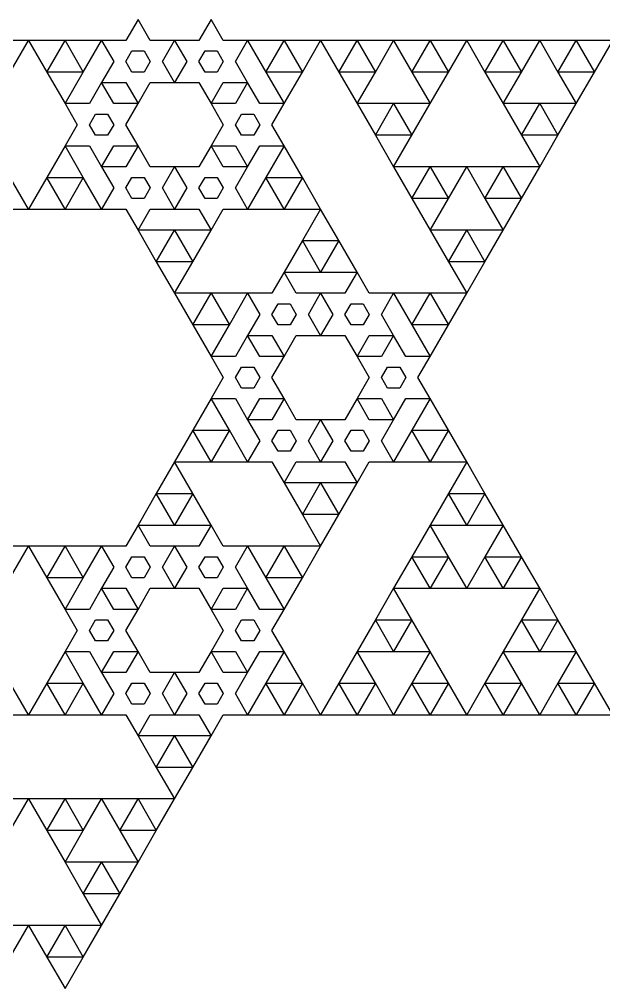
# Model space of a CAD drawing. Header units: metres. Extents: x -50 to 50, y -58 to 58.
# Drawn here: x -12.7 to -0.2, y 8.57 to 29.32 of the extents above; entities that cross this region are included whole.
import ezdxf

# ---------------------------------------------------------------- set-up
doc = ezdxf.new("R2010")
doc.units = ezdxf.units.M

msp = doc.modelspace()

# ---------------------------------------------------------------- linework, layer by layer
for p, q in [((-10.1562, 29.3185), (-10.4167, 28.8675)), ((-9.89584, 28.8675), (-10.1562, 29.3185)), ((-8.59375, 29.3185), (-8.85416, 28.8675)), ((-8.33334, 28.8675), (-8.59375, 29.3185)), ((-12.5, 28.8675), (-13.2812, 28.8675)), ((-12.8906, 28.1909), (-12.5, 28.8675)), ((-11.7188, 28.8675), (-12.5, 28.8675)), ((-12.5, 28.8675), (-12.1094, 28.1909)), ((-12.1094, 28.1909), (-11.7188, 28.8675)), ((-10.9375, 28.8675), (-11.7188, 28.8675)), ((-11.7188, 28.8675), (-11.3281, 28.1909)), ((-11.3281, 28.1909), (-10.9375, 28.8675)), ((-10.4167, 28.8675), (-10.9375, 28.8675)), ((-10.9375, 28.8675), (-10.6771, 28.4165)), ((-9.375, 28.8675), (-9.89584, 28.8675)), ((-9.63542, 28.4165), (-9.375, 28.8675)), ((-8.85416, 28.8675), (-9.375, 28.8675)), ((-9.375, 28.8675), (-9.11458, 28.4165)), ((-7.8125, 28.8675), (-8.33334, 28.8675)), ((-8.07292, 28.4165), (-7.8125, 28.8675)), ((-7.03125, 28.8675), (-7.8125, 28.8675)), ((-7.8125, 28.8675), (-7.42188, 28.1909)), ((-7.42188, 28.1909), (-7.03125, 28.8675)), ((-6.25, 28.8675), (-7.03125, 28.8675)), ((-7.03125, 28.8675), (-6.64062, 28.1909)), ((-6.64062, 28.1909), (-6.25, 28.8675)), ((-5.46875, 28.8675), (-6.25, 28.8675)), ((-6.25, 28.8675), (-5.85938, 28.1909)), ((-5.85938, 28.1909), (-5.46875, 28.8675)), ((-4.6875, 28.8675), (-5.46875, 28.8675)), ((-5.46875, 28.8675), (-5.07812, 28.1909)), ((-5.07812, 28.1909), (-4.6875, 28.8675)), ((-3.90625, 28.8675), (-4.6875, 28.8675)), ((-4.6875, 28.8675), (-4.29688, 28.1909)), ((-4.29688, 28.1909), (-3.90625, 28.8675)), ((-3.125, 28.8675), (-3.90625, 28.8675)), ((-3.90625, 28.8675), (-3.51562, 28.1909)), ((-3.51562, 28.1909), (-3.125, 28.8675)), ((-2.34375, 28.8675), (-3.125, 28.8675)), ((-3.125, 28.8675), (-2.73438, 28.1909)), ((-2.73438, 28.1909), (-2.34375, 28.8675)), ((-1.5625, 28.8675), (-2.34375, 28.8675)), ((-2.34375, 28.8675), (-1.95312, 28.1909)), ((-1.95312, 28.1909), (-1.5625, 28.8675)), ((-0.78125, 28.8675), (-1.5625, 28.8675)), ((-1.5625, 28.8675), (-1.17188, 28.1909)), ((-1.17188, 28.1909), (-0.78125, 28.8675)), ((0, 28.8675), (-0.78125, 28.8675)), ((-0.78125, 28.8675), (-0.39062, 28.1909)), ((-0.39062, 28.1909), (0, 28.8675)), ((-10.4167, 28.4165), (-10.2865, 28.642)), ((-10.2865, 28.642), (-10.026, 28.642)), ((-10.026, 28.642), (-9.89583, 28.4165)), ((-8.85417, 28.4165), (-8.72397, 28.642)), ((-8.72397, 28.642), (-8.46353, 28.642)), ((-8.46353, 28.642), (-8.33333, 28.4165)), ((-10.6771, 28.4165), (-10.9375, 27.9654)), ((-10.2865, 28.1909), (-10.4167, 28.4165)), ((-9.89583, 28.4165), (-10.026, 28.1909)), ((-9.375, 27.9654), (-9.63542, 28.4165)), ((-9.11458, 28.4165), (-9.375, 27.9654)), ((-8.72397, 28.1909), (-8.85417, 28.4165)), ((-8.33333, 28.4165), (-8.46353, 28.1909)), ((-7.8125, 27.9654), (-8.07292, 28.4165)), ((-11.3281, 28.1909), (-12.1094, 28.1909)), ((-12.1094, 28.1909), (-11.7188, 27.5144)), ((-11.7188, 27.5144), (-11.3281, 28.1909)), ((-10.026, 28.1909), (-10.2865, 28.1909)), ((-8.46353, 28.1909), (-8.72397, 28.1909)), ((-6.64062, 28.1909), (-7.42188, 28.1909)), ((-7.42188, 28.1909), (-7.03125, 27.5144)), ((-7.03125, 27.5144), (-6.64062, 28.1909)), ((-5.07812, 28.1909), (-5.85938, 28.1909)), ((-5.85938, 28.1909), (-5.46875, 27.5144)), ((-5.46875, 27.5144), (-5.07812, 28.1909)), ((-3.51562, 28.1909), (-4.29688, 28.1909)), ((-4.29688, 28.1909), (-3.90625, 27.5144)), ((-3.90625, 27.5144), (-3.51562, 28.1909)), ((-1.95312, 28.1909), (-2.73438, 28.1909)), ((-2.73438, 28.1909), (-2.34375, 27.5144)), ((-2.34375, 27.5144), (-1.95312, 28.1909)), ((-0.39062, 28.1909), (-1.17188, 28.1909)), ((-1.17188, 28.1909), (-0.78125, 27.5144)), ((-0.78125, 27.5144), (-0.39062, 28.1909)), ((-10.9375, 27.9654), (-11.1979, 27.5143)), ((-10.9375, 27.9654), (-10.4167, 27.9654)), ((-10.6771, 27.5143), (-10.9375, 27.9654)), ((-10.4167, 27.9654), (-10.1562, 27.5144)), ((-10.1562, 27.5144), (-9.89584, 27.9654)), ((-9.89584, 27.9654), (-9.375, 27.9654)), ((-9.375, 27.9654), (-8.85416, 27.9654)), ((-8.85416, 27.9654), (-8.59375, 27.5144)), ((-8.59375, 27.5144), (-8.33334, 27.9654)), ((-8.33334, 27.9654), (-7.8125, 27.9654)), ((-7.8125, 27.9654), (-8.07291, 27.5143)), ((-7.55209, 27.5143), (-7.8125, 27.9654)), ((-11.1979, 27.5143), (-11.7188, 27.5143)), ((-11.7188, 27.5143), (-11.4583, 27.0633)), ((-10.1562, 27.5143), (-10.6771, 27.5143)), ((-10.4167, 27.0633), (-10.1562, 27.5143)), ((-8.07291, 27.5143), (-8.59375, 27.5143)), ((-8.59375, 27.5143), (-8.33333, 27.0633)), ((-7.03125, 27.5143), (-7.55209, 27.5143)), ((-7.29167, 27.0633), (-7.03125, 27.5143)), ((-4.6875, 27.5143), (-5.46875, 27.5143)), ((-5.46875, 27.5143), (-5.07812, 26.8378)), ((-5.07812, 26.8378), (-4.6875, 27.5143)), ((-3.90625, 27.5143), (-4.6875, 27.5143)), ((-4.6875, 27.5143), (-4.29688, 26.8378)), ((-4.29688, 26.8378), (-3.90625, 27.5143)), ((-1.5625, 27.5143), (-2.34375, 27.5143)), ((-2.34375, 27.5143), (-1.95312, 26.8378)), ((-1.95312, 26.8378), (-1.5625, 27.5143)), ((-0.78125, 27.5143), (-1.5625, 27.5143)), ((-1.5625, 27.5143), (-1.17188, 26.8378)), ((-1.17188, 26.8378), (-0.78125, 27.5143)), ((-11.1979, 27.0633), (-11.0677, 27.2888)), ((-11.0677, 27.2888), (-10.8073, 27.2888)), ((-10.8073, 27.2888), (-10.6771, 27.0633)), ((-8.07292, 27.0633), (-7.94272, 27.2888)), ((-7.94272, 27.2888), (-7.68228, 27.2888)), ((-7.68228, 27.2888), (-7.55208, 27.0633)), ((-11.4583, 27.0633), (-11.7188, 26.6122)), ((-11.0677, 26.8378), (-11.1979, 27.0633)), ((-10.6771, 27.0633), (-10.8073, 26.8378)), ((-10.1562, 26.6122), (-10.4167, 27.0633)), ((-8.33333, 27.0633), (-8.59375, 26.6122)), ((-7.94272, 26.8378), (-8.07292, 27.0633)), ((-7.55208, 27.0633), (-7.68228, 26.8378)), ((-7.03125, 26.6122), (-7.29167, 27.0633)), ((-10.8073, 26.8378), (-11.0677, 26.8378)), ((-7.68228, 26.8378), (-7.94272, 26.8378)), ((-4.29688, 26.8378), (-5.07812, 26.8378)), ((-5.07812, 26.8378), (-4.6875, 26.1612)), ((-4.6875, 26.1612), (-4.29688, 26.8378)), ((-1.17188, 26.8378), (-1.95312, 26.8378)), ((-1.95312, 26.8378), (-1.5625, 26.1612)), ((-1.5625, 26.1612), (-1.17188, 26.8378)), ((-11.7188, 26.6122), (-12.1094, 25.9356)), ((-11.7188, 26.6122), (-11.1979, 26.6122)), ((-11.3281, 25.9356), (-11.7188, 26.6122)), ((-11.1979, 26.6122), (-10.9375, 26.1612)), ((-10.9375, 26.1612), (-10.6771, 26.6122)), ((-10.6771, 26.6122), (-10.1562, 26.6122)), ((-10.1562, 26.6122), (-10.4167, 26.1612)), ((-9.89584, 26.1612), (-10.1562, 26.6122)), ((-8.59375, 26.6122), (-8.85416, 26.1612)), ((-8.59375, 26.6122), (-8.07291, 26.6122)), ((-8.33334, 26.1612), (-8.59375, 26.6122)), ((-8.07291, 26.6122), (-7.8125, 26.1612)), ((-7.8125, 26.1612), (-7.55209, 26.6122)), ((-7.55209, 26.6122), (-7.03125, 26.6122)), ((-7.03125, 26.6122), (-7.42188, 25.9356)), ((-6.64062, 25.9356), (-7.03125, 26.6122)), ((-10.4167, 26.1612), (-10.9375, 26.1612)), ((-10.9375, 26.1612), (-10.6771, 25.7101)), ((-9.375, 26.1612), (-9.89584, 26.1612)), ((-9.63542, 25.7101), (-9.375, 26.1612)), ((-8.85416, 26.1612), (-9.375, 26.1612)), ((-9.375, 26.1612), (-9.11458, 25.7101)), ((-7.8125, 26.1612), (-8.33334, 26.1612)), ((-8.07292, 25.7101), (-7.8125, 26.1612)), ((-3.90625, 26.1612), (-4.6875, 26.1612)), ((-4.6875, 26.1612), (-4.29688, 25.4846)), ((-4.29688, 25.4846), (-3.90625, 26.1612)), ((-3.125, 26.1612), (-3.90625, 26.1612)), ((-3.90625, 26.1612), (-3.51562, 25.4846)), ((-3.51562, 25.4846), (-3.125, 26.1612)), ((-2.34375, 26.1612), (-3.125, 26.1612)), ((-3.125, 26.1612), (-2.73438, 25.4846)), ((-2.73438, 25.4846), (-2.34375, 26.1612)), ((-1.5625, 26.1612), (-2.34375, 26.1612)), ((-2.34375, 26.1612), (-1.95312, 25.4846)), ((-1.95312, 25.4846), (-1.5625, 26.1612)), ((-12.5, 25.2591), (-12.8906, 25.9356)), ((-12.1094, 25.9356), (-12.5, 25.2591)), ((-12.1094, 25.9356), (-11.3281, 25.9356)), ((-11.7188, 25.2591), (-12.1094, 25.9356)), ((-11.3281, 25.9356), (-11.7188, 25.2591)), ((-10.9375, 25.2591), (-11.3281, 25.9356)), ((-10.4167, 25.7101), (-10.2865, 25.9356)), ((-10.2865, 25.9356), (-10.026, 25.9356)), ((-10.026, 25.9356), (-9.89583, 25.7101)), ((-8.85417, 25.7101), (-8.72397, 25.9356)), ((-8.72397, 25.9356), (-8.46353, 25.9356)), ((-8.46353, 25.9356), (-8.33333, 25.7101)), ((-7.42188, 25.9356), (-7.8125, 25.2591)), ((-7.42188, 25.9356), (-6.64062, 25.9356)), ((-7.03125, 25.2591), (-7.42188, 25.9356)), ((-6.64062, 25.9356), (-7.03125, 25.2591)), ((-6.25, 25.2591), (-6.64062, 25.9356)), ((-10.6771, 25.7101), (-10.9375, 25.2591)), ((-10.2865, 25.4846), (-10.4167, 25.7101)), ((-9.89583, 25.7101), (-10.026, 25.4846)), ((-9.375, 25.2591), (-9.63542, 25.7101)), ((-9.11458, 25.7101), (-9.375, 25.2591)), ((-8.72397, 25.4846), (-8.85417, 25.7101)), ((-8.33333, 25.7101), (-8.46353, 25.4846)), ((-7.8125, 25.2591), (-8.07292, 25.7101)), ((-10.026, 25.4846), (-10.2865, 25.4846)), ((-8.46353, 25.4846), (-8.72397, 25.4846)), ((-3.51562, 25.4846), (-4.29688, 25.4846)), ((-4.29688, 25.4846), (-3.90625, 24.808)), ((-3.90625, 24.808), (-3.51562, 25.4846)), ((-1.95312, 25.4846), (-2.73438, 25.4846)), ((-2.73438, 25.4846), (-2.34375, 24.808)), ((-2.34375, 24.808), (-1.95312, 25.4846)), ((-13.2812, 25.2591), (-12.5, 25.2591)), ((-12.5, 25.2591), (-11.7188, 25.2591)), ((-11.7188, 25.2591), (-10.9375, 25.2591)), ((-10.9375, 25.2591), (-10.4167, 25.2591)), ((-10.4167, 25.2591), (-10.1562, 24.808)), ((-10.1562, 24.808), (-9.89584, 25.2591)), ((-9.89584, 25.2591), (-9.375, 25.2591)), ((-9.375, 25.2591), (-8.85416, 25.2591)), ((-8.85416, 25.2591), (-8.59375, 24.808)), ((-8.59375, 24.808), (-8.33334, 25.2591)), ((-8.33334, 25.2591), (-7.8125, 25.2591)), ((-7.8125, 25.2591), (-7.03125, 25.2591)), ((-7.03125, 25.2591), (-6.25, 25.2591)), ((-6.25, 25.259), (-6.64062, 24.5825)), ((-5.85938, 24.5825), (-6.25, 25.259)), ((-9.375, 24.808), (-10.1562, 24.808)), ((-10.1562, 24.808), (-9.76562, 24.1314)), ((-9.76562, 24.1314), (-9.375, 24.808)), ((-8.59375, 24.808), (-9.375, 24.808)), ((-9.375, 24.808), (-8.98438, 24.1314)), ((-8.98438, 24.1314), (-8.59375, 24.808)), ((-3.125, 24.808), (-3.90625, 24.808)), ((-3.90625, 24.808), (-3.51562, 24.1314)), ((-3.51562, 24.1314), (-3.125, 24.808)), ((-2.34375, 24.808), (-3.125, 24.808)), ((-3.125, 24.808), (-2.73438, 24.1314)), ((-2.73438, 24.1314), (-2.34375, 24.808)), ((-6.64062, 24.5825), (-7.03125, 23.9059)), ((-6.64062, 24.5825), (-5.85938, 24.5825)), ((-6.25, 23.9059), (-6.64062, 24.5825)), ((-5.85938, 24.5825), (-6.25, 23.9059)), ((-5.46875, 23.9059), (-5.85938, 24.5825)), ((-8.98438, 24.1314), (-9.76562, 24.1314)), ((-9.76562, 24.1314), (-9.375, 23.4549)), ((-9.375, 23.4549), (-8.98438, 24.1314)), ((-2.73438, 24.1314), (-3.51562, 24.1314)), ((-3.51562, 24.1314), (-3.125, 23.4549)), ((-3.125, 23.4549), (-2.73438, 24.1314)), ((-7.03125, 23.9059), (-7.29166, 23.4548)), ((-7.03125, 23.9059), (-6.25, 23.9059)), ((-6.77084, 23.4548), (-7.03125, 23.9059)), ((-6.25, 23.9059), (-5.46875, 23.9059)), ((-5.46875, 23.9059), (-5.72916, 23.4548)), ((-5.20834, 23.4548), (-5.46875, 23.9059)), ((-8.59375, 23.4548), (-9.375, 23.4548)), ((-9.375, 23.4548), (-8.98438, 22.7783)), ((-8.98438, 22.7783), (-8.59375, 23.4548)), ((-7.8125, 23.4548), (-8.59375, 23.4548)), ((-8.59375, 23.4548), (-8.20312, 22.7783)), ((-8.20312, 22.7783), (-7.8125, 23.4548)), ((-7.29166, 23.4548), (-7.8125, 23.4548)), ((-7.8125, 23.4548), (-7.55208, 23.0038)), ((-6.25, 23.4548), (-6.77084, 23.4548)), ((-6.51042, 23.0038), (-6.25, 23.4548)), ((-5.72916, 23.4548), (-6.25, 23.4548)), ((-6.25, 23.4548), (-5.98958, 23.0038)), ((-4.6875, 23.4548), (-5.20834, 23.4548)), ((-4.94792, 23.0038), (-4.6875, 23.4548)), ((-3.90625, 23.4548), (-4.6875, 23.4548)), ((-4.6875, 23.4548), (-4.29688, 22.7783)), ((-4.29688, 22.7783), (-3.90625, 23.4548)), ((-3.125, 23.4548), (-3.90625, 23.4548)), ((-3.90625, 23.4548), (-3.51562, 22.7783)), ((-3.51562, 22.7783), (-3.125, 23.4548)), ((-7.29167, 23.0038), (-7.16147, 23.2293)), ((-7.16147, 23.2293), (-6.90103, 23.2293)), ((-6.90103, 23.2293), (-6.77083, 23.0038)), ((-5.72917, 23.0038), (-5.59897, 23.2293)), ((-5.59897, 23.2293), (-5.33853, 23.2293)), ((-5.33853, 23.2293), (-5.20833, 23.0038)), ((-7.55208, 23.0038), (-7.8125, 22.5527)), ((-7.16147, 22.7783), (-7.29167, 23.0038)), ((-6.77083, 23.0038), (-6.90103, 22.7783)), ((-6.25, 22.5527), (-6.51042, 23.0038)), ((-5.98958, 23.0038), (-6.25, 22.5527)), ((-5.59897, 22.7783), (-5.72917, 23.0038)), ((-5.20833, 23.0038), (-5.33853, 22.7783)), ((-4.6875, 22.5527), (-4.94792, 23.0038)), ((-8.20312, 22.7783), (-8.98438, 22.7783)), ((-8.98438, 22.7783), (-8.59375, 22.1017)), ((-8.59375, 22.1017), (-8.20312, 22.7783)), ((-6.90103, 22.7783), (-7.16147, 22.7783)), ((-5.33853, 22.7783), (-5.59897, 22.7783)), ((-3.51562, 22.7783), (-4.29688, 22.7783)), ((-4.29688, 22.7783), (-3.90625, 22.1017)), ((-3.90625, 22.1017), (-3.51562, 22.7783)), ((-7.8125, 22.5527), (-8.07291, 22.1017)), ((-7.8125, 22.5527), (-7.29166, 22.5527)), ((-7.55209, 22.1017), (-7.8125, 22.5527)), ((-7.29166, 22.5527), (-7.03125, 22.1017)), ((-7.03125, 22.1017), (-6.77084, 22.5527)), ((-6.77084, 22.5527), (-6.25, 22.5527)), ((-6.25, 22.5527), (-5.72916, 22.5527)), ((-5.72916, 22.5527), (-5.46875, 22.1017)), ((-5.46875, 22.1017), (-5.20834, 22.5527)), ((-5.20834, 22.5527), (-4.6875, 22.5527)), ((-4.6875, 22.5527), (-4.94791, 22.1017)), ((-4.42709, 22.1017), (-4.6875, 22.5527)), ((-8.07291, 22.1017), (-8.59375, 22.1017)), ((-8.59375, 22.1017), (-8.33333, 21.6506)), ((-7.03125, 22.1017), (-7.55209, 22.1017)), ((-7.29167, 21.6506), (-7.03125, 22.1017)), ((-4.94791, 22.1017), (-5.46875, 22.1017)), ((-5.46875, 22.1017), (-5.20833, 21.6506)), ((-3.90625, 22.1017), (-4.42709, 22.1017)), ((-4.16667, 21.6506), (-3.90625, 22.1017)), ((-8.07292, 21.6506), (-7.94272, 21.8761)), ((-7.94272, 21.8761), (-7.68228, 21.8761)), ((-7.68228, 21.8761), (-7.55208, 21.6506)), ((-4.94792, 21.6506), (-4.81772, 21.8761)), ((-4.81772, 21.8761), (-4.55728, 21.8761)), ((-4.55728, 21.8761), (-4.42708, 21.6506)), ((-8.33333, 21.6506), (-8.59375, 21.1996)), ((-7.94272, 21.4251), (-8.07292, 21.6506)), ((-7.55208, 21.6506), (-7.68228, 21.4251)), ((-7.03125, 21.1996), (-7.29167, 21.6506)), ((-5.20833, 21.6506), (-5.46875, 21.1996)), ((-4.81772, 21.4251), (-4.94792, 21.6506)), ((-4.42708, 21.6506), (-4.55728, 21.4251)), ((-3.90625, 21.1996), (-4.16667, 21.6506)), ((-7.68228, 21.4251), (-7.94272, 21.4251)), ((-4.55728, 21.4251), (-4.81772, 21.4251)), ((-8.59375, 21.1996), (-8.98438, 20.523)), ((-8.59375, 21.1996), (-8.07291, 21.1996)), ((-8.20312, 20.523), (-8.59375, 21.1996)), ((-8.07291, 21.1996), (-7.8125, 20.7485)), ((-7.8125, 20.7485), (-7.55209, 21.1996)), ((-7.55209, 21.1996), (-7.03125, 21.1996)), ((-7.03125, 21.1996), (-7.29166, 20.7485)), ((-6.77084, 20.7485), (-7.03125, 21.1996)), ((-5.46875, 21.1996), (-5.72916, 20.7485)), ((-5.46875, 21.1996), (-4.94791, 21.1996)), ((-5.20834, 20.7485), (-5.46875, 21.1996)), ((-4.94791, 21.1996), (-4.6875, 20.7485)), ((-4.6875, 20.7485), (-4.42709, 21.1996)), ((-4.42709, 21.1996), (-3.90625, 21.1996)), ((-3.90625, 21.1996), (-4.29688, 20.523)), ((-3.51562, 20.523), (-3.90625, 21.1996)), ((-7.29166, 20.7485), (-7.8125, 20.7485)), ((-7.8125, 20.7485), (-7.55208, 20.2975)), ((-6.25, 20.7485), (-6.77084, 20.7485)), ((-6.51042, 20.2975), (-6.25, 20.7485)), ((-5.72916, 20.7485), (-6.25, 20.7485)), ((-6.25, 20.7485), (-5.98958, 20.2975)), ((-4.6875, 20.7485), (-5.20834, 20.7485)), ((-4.94792, 20.2975), (-4.6875, 20.7485)), ((-8.98438, 20.523), (-9.375, 19.8464)), ((-8.98438, 20.523), (-8.20312, 20.523)), ((-8.59375, 19.8464), (-8.98438, 20.523)), ((-8.20312, 20.523), (-8.59375, 19.8464)), ((-7.8125, 19.8464), (-8.20312, 20.523)), ((-7.29167, 20.2975), (-7.16147, 20.523)), ((-7.16147, 20.523), (-6.90103, 20.523)), ((-6.90103, 20.523), (-6.77083, 20.2975)), ((-5.72917, 20.2975), (-5.59897, 20.523)), ((-5.59897, 20.523), (-5.33853, 20.523)), ((-5.33853, 20.523), (-5.20833, 20.2975)), ((-4.29688, 20.523), (-4.6875, 19.8464)), ((-4.29688, 20.523), (-3.51562, 20.523)), ((-3.90625, 19.8464), (-4.29688, 20.523)), ((-3.51562, 20.523), (-3.90625, 19.8464)), ((-3.125, 19.8464), (-3.51562, 20.523)), ((-7.55208, 20.2975), (-7.8125, 19.8464)), ((-7.16147, 20.0719), (-7.29167, 20.2975)), ((-6.77083, 20.2975), (-6.90103, 20.0719)), ((-6.25, 19.8464), (-6.51042, 20.2975)), ((-5.98958, 20.2975), (-6.25, 19.8464)), ((-5.59897, 20.0719), (-5.72917, 20.2975)), ((-5.20833, 20.2975), (-5.33853, 20.0719)), ((-4.6875, 19.8464), (-4.94792, 20.2975)), ((-6.90103, 20.0719), (-7.16147, 20.0719)), ((-5.33853, 20.0719), (-5.59897, 20.0719)), ((-9.375, 19.8464), (-9.76562, 19.1698)), ((-9.375, 19.8464), (-8.59375, 19.8464)), ((-8.98438, 19.1698), (-9.375, 19.8464)), ((-8.59375, 19.8464), (-7.8125, 19.8464)), ((-7.8125, 19.8464), (-7.29166, 19.8464)), ((-7.29166, 19.8464), (-7.03125, 19.3954)), ((-7.03125, 19.3954), (-6.77084, 19.8464)), ((-6.77084, 19.8464), (-6.25, 19.8464)), ((-6.25, 19.8464), (-5.72916, 19.8464)), ((-5.72916, 19.8464), (-5.46875, 19.3954)), ((-5.46875, 19.3954), (-5.20834, 19.8464)), ((-5.20834, 19.8464), (-4.6875, 19.8464)), ((-4.6875, 19.8464), (-3.90625, 19.8464)), ((-3.90625, 19.8464), (-3.125, 19.8464)), ((-3.125, 19.8464), (-3.51562, 19.1698)), ((-2.73438, 19.1698), (-3.125, 19.8464)), ((-6.25, 19.3954), (-7.03125, 19.3954)), ((-7.03125, 19.3954), (-6.64062, 18.7188)), ((-6.64062, 18.7188), (-6.25, 19.3954)), ((-5.46875, 19.3954), (-6.25, 19.3954)), ((-6.25, 19.3954), (-5.85938, 18.7188)), ((-5.85938, 18.7188), (-5.46875, 19.3954)), ((-9.76562, 19.1698), (-10.1562, 18.4932)), ((-9.76562, 19.1698), (-8.98438, 19.1698)), ((-9.375, 18.4932), (-9.76562, 19.1698)), ((-8.98438, 19.1698), (-9.375, 18.4932)), ((-8.59375, 18.4932), (-8.98438, 19.1698)), ((-3.51562, 19.1698), (-3.90625, 18.4932)), ((-3.51562, 19.1698), (-2.73438, 19.1698)), ((-3.125, 18.4932), (-3.51562, 19.1698)), ((-2.73438, 19.1698), (-3.125, 18.4932)), ((-2.34375, 18.4932), (-2.73438, 19.1698)), ((-5.85938, 18.7188), (-6.64062, 18.7188)), ((-6.64062, 18.7188), (-6.25, 18.0422)), ((-6.25, 18.0422), (-5.85938, 18.7188)), ((-10.1562, 18.4932), (-10.4167, 18.0422)), ((-10.1562, 18.4932), (-9.375, 18.4932)), ((-9.89584, 18.0422), (-10.1562, 18.4932)), ((-9.375, 18.4932), (-8.59375, 18.4932)), ((-8.59375, 18.4932), (-8.85416, 18.0422)), ((-8.33334, 18.0422), (-8.59375, 18.4932)), ((-3.90625, 18.4932), (-4.29688, 17.8167)), ((-3.90625, 18.4932), (-3.125, 18.4932)), ((-3.51562, 17.8167), (-3.90625, 18.4932)), ((-3.125, 18.4932), (-2.34375, 18.4932)), ((-2.34375, 18.4932), (-2.73438, 17.8167)), ((-1.95312, 17.8167), (-2.34375, 18.4932)), ((-12.5, 18.0422), (-13.2812, 18.0422)), ((-12.8906, 17.3656), (-12.5, 18.0422)), ((-11.7188, 18.0422), (-12.5, 18.0422)), ((-12.5, 18.0422), (-12.1094, 17.3656)), ((-12.1094, 17.3656), (-11.7188, 18.0422)), ((-10.9375, 18.0422), (-11.7188, 18.0422)), ((-11.7188, 18.0422), (-11.3281, 17.3656)), ((-11.3281, 17.3656), (-10.9375, 18.0422)), ((-10.4167, 18.0422), (-10.9375, 18.0422)), ((-10.9375, 18.0422), (-10.6771, 17.5911)), ((-9.375, 18.0422), (-9.89584, 18.0422)), ((-9.63542, 17.5911), (-9.375, 18.0422)), ((-8.85416, 18.0422), (-9.375, 18.0422)), ((-9.375, 18.0422), (-9.11458, 17.5911)), ((-7.8125, 18.0422), (-8.33334, 18.0422)), ((-8.07292, 17.5911), (-7.8125, 18.0422)), ((-7.03125, 18.0422), (-7.8125, 18.0422)), ((-7.8125, 18.0422), (-7.42188, 17.3656)), ((-7.42188, 17.3656), (-7.03125, 18.0422)), ((-6.25, 18.0422), (-7.03125, 18.0422)), ((-7.03125, 18.0422), (-6.64062, 17.3656)), ((-6.64062, 17.3656), (-6.25, 18.0422)), ((-10.4167, 17.5911), (-10.2865, 17.8167)), ((-10.2865, 17.8167), (-10.026, 17.8167)), ((-10.026, 17.8167), (-9.89583, 17.5911)), ((-8.85417, 17.5911), (-8.72397, 17.8167)), ((-8.72397, 17.8167), (-8.46353, 17.8167)), ((-8.46353, 17.8167), (-8.33333, 17.5911)), ((-4.29688, 17.8167), (-4.6875, 17.1401)), ((-4.29688, 17.8167), (-3.51562, 17.8167)), ((-3.90625, 17.1401), (-4.29688, 17.8167)), ((-3.51562, 17.8167), (-3.90625, 17.1401)), ((-3.125, 17.1401), (-3.51562, 17.8167)), ((-2.73438, 17.8167), (-3.125, 17.1401)), ((-2.73438, 17.8167), (-1.95312, 17.8167)), ((-2.34375, 17.1401), (-2.73438, 17.8167)), ((-1.95312, 17.8167), (-2.34375, 17.1401)), ((-1.5625, 17.1401), (-1.95312, 17.8167)), ((-10.6771, 17.5911), (-10.9375, 17.1401)), ((-10.2865, 17.3656), (-10.4167, 17.5911)), ((-9.89583, 17.5911), (-10.026, 17.3656)), ((-9.375, 17.1401), (-9.63542, 17.5911)), ((-9.11458, 17.5911), (-9.375, 17.1401)), ((-8.72397, 17.3656), (-8.85417, 17.5911)), ((-8.33333, 17.5911), (-8.46353, 17.3656)), ((-7.8125, 17.1401), (-8.07292, 17.5911)), ((-11.3281, 17.3656), (-12.1094, 17.3656)), ((-12.1094, 17.3656), (-11.7188, 16.689)), ((-11.7188, 16.689), (-11.3281, 17.3656)), ((-10.026, 17.3656), (-10.2865, 17.3656)), ((-8.46353, 17.3656), (-8.72397, 17.3656)), ((-6.64062, 17.3656), (-7.42188, 17.3656)), ((-7.42188, 17.3656), (-7.03125, 16.689)), ((-7.03125, 16.689), (-6.64062, 17.3656)), ((-10.9375, 17.1401), (-11.1979, 16.689)), ((-10.9375, 17.1401), (-10.4167, 17.1401)), ((-10.6771, 16.689), (-10.9375, 17.1401)), ((-10.4167, 17.1401), (-10.1562, 16.689)), ((-10.1562, 16.689), (-9.89584, 17.1401)), ((-9.89584, 17.1401), (-9.375, 17.1401)), ((-9.375, 17.1401), (-8.85416, 17.1401)), ((-8.85416, 17.1401), (-8.59375, 16.689)), ((-8.59375, 16.689), (-8.33334, 17.1401)), ((-8.33334, 17.1401), (-7.8125, 17.1401)), ((-7.8125, 17.1401), (-8.07291, 16.689)), ((-7.55209, 16.689), (-7.8125, 17.1401)), ((-4.6875, 17.1401), (-5.07812, 16.4635)), ((-4.6875, 17.1401), (-3.90625, 17.1401)), ((-4.29688, 16.4635), (-4.6875, 17.1401)), ((-3.90625, 17.1401), (-3.125, 17.1401)), ((-3.125, 17.1401), (-2.34375, 17.1401)), ((-2.34375, 17.1401), (-1.5625, 17.1401)), ((-1.5625, 17.1401), (-1.95312, 16.4635)), ((-1.17188, 16.4635), (-1.5625, 17.1401)), ((-11.1979, 16.689), (-11.7188, 16.689)), ((-11.7188, 16.689), (-11.4583, 16.238)), ((-10.1562, 16.689), (-10.6771, 16.689)), ((-10.4167, 16.238), (-10.1562, 16.689)), ((-8.07291, 16.689), (-8.59375, 16.689)), ((-8.59375, 16.689), (-8.33333, 16.238)), ((-7.03125, 16.689), (-7.55209, 16.689)), ((-7.29167, 16.238), (-7.03125, 16.689)), ((-11.1979, 16.238), (-11.0677, 16.4635)), ((-11.0677, 16.4635), (-10.8073, 16.4635)), ((-10.8073, 16.4635), (-10.6771, 16.238)), ((-8.07292, 16.238), (-7.94272, 16.4635)), ((-7.94272, 16.4635), (-7.68228, 16.4635)), ((-7.68228, 16.4635), (-7.55208, 16.238)), ((-5.07812, 16.4635), (-5.46875, 15.7869)), ((-5.07812, 16.4635), (-4.29688, 16.4635)), ((-4.6875, 15.7869), (-5.07812, 16.4635)), ((-4.29688, 16.4635), (-4.6875, 15.7869)), ((-3.90625, 15.7869), (-4.29688, 16.4635)), ((-1.95312, 16.4635), (-2.34375, 15.7869)), ((-1.95312, 16.4635), (-1.17188, 16.4635)), ((-1.5625, 15.7869), (-1.95312, 16.4635)), ((-1.17188, 16.4635), (-1.5625, 15.7869)), ((-0.78125, 15.7869), (-1.17188, 16.4635)), ((-11.4583, 16.238), (-11.7188, 15.7869)), ((-11.0677, 16.0125), (-11.1979, 16.238)), ((-10.6771, 16.238), (-10.8073, 16.0125)), ((-10.1562, 15.7869), (-10.4167, 16.238)), ((-8.33333, 16.238), (-8.59375, 15.7869)), ((-7.94272, 16.0125), (-8.07292, 16.238)), ((-7.55208, 16.238), (-7.68228, 16.0125)), ((-7.03125, 15.7869), (-7.29167, 16.238)), ((-10.8073, 16.0125), (-11.0677, 16.0125)), ((-7.68228, 16.0125), (-7.94272, 16.0125)), ((-11.7188, 15.7869), (-12.1094, 15.1103)), ((-11.7188, 15.7869), (-11.1979, 15.7869)), ((-11.3281, 15.1103), (-11.7188, 15.7869)), ((-11.1979, 15.7869), (-10.9375, 15.3359)), ((-10.9375, 15.3359), (-10.6771, 15.7869)), ((-10.6771, 15.7869), (-10.1562, 15.7869)), ((-10.1562, 15.7869), (-10.4167, 15.3359)), ((-9.89584, 15.3359), (-10.1562, 15.7869)), ((-8.59375, 15.7869), (-8.85416, 15.3359)), ((-8.59375, 15.7869), (-8.07291, 15.7869)), ((-8.33334, 15.3359), (-8.59375, 15.7869)), ((-8.07291, 15.7869), (-7.8125, 15.3359)), ((-7.8125, 15.3359), (-7.55209, 15.7869)), ((-7.55209, 15.7869), (-7.03125, 15.7869)), ((-7.03125, 15.7869), (-7.42188, 15.1103)), ((-6.64062, 15.1103), (-7.03125, 15.7869)), ((-5.46875, 15.7869), (-5.85938, 15.1103)), ((-5.46875, 15.7869), (-4.6875, 15.7869)), ((-5.07812, 15.1103), (-5.46875, 15.7869)), ((-4.6875, 15.7869), (-3.90625, 15.7869)), ((-3.90625, 15.7869), (-4.29688, 15.1103)), ((-3.51562, 15.1103), (-3.90625, 15.7869)), ((-2.34375, 15.7869), (-2.73438, 15.1103)), ((-2.34375, 15.7869), (-1.5625, 15.7869)), ((-1.95312, 15.1103), (-2.34375, 15.7869)), ((-1.5625, 15.7869), (-0.78125, 15.7869)), ((-0.78125, 15.7869), (-1.17188, 15.1103)), ((-0.39062, 15.1103), (-0.78125, 15.7869)), ((-10.4167, 15.3359), (-10.9375, 15.3359)), ((-10.9375, 15.3359), (-10.6771, 14.8848)), ((-9.375, 15.3359), (-9.89584, 15.3359)), ((-9.63542, 14.8848), (-9.375, 15.3359)), ((-8.85416, 15.3359), (-9.375, 15.3359)), ((-9.375, 15.3359), (-9.11458, 14.8848)), ((-7.8125, 15.3359), (-8.33334, 15.3359)), ((-8.07292, 14.8848), (-7.8125, 15.3359)), ((-12.5, 14.4337), (-12.8906, 15.1103)), ((-12.1094, 15.1103), (-12.5, 14.4337)), ((-12.1094, 15.1103), (-11.3281, 15.1103)), ((-11.7188, 14.4337), (-12.1094, 15.1103)), ((-11.3281, 15.1103), (-11.7188, 14.4337)), ((-10.9375, 14.4337), (-11.3281, 15.1103)), ((-10.4167, 14.8848), (-10.2865, 15.1103)), ((-10.2865, 15.1103), (-10.026, 15.1103)), ((-10.026, 15.1103), (-9.89583, 14.8848)), ((-8.85417, 14.8848), (-8.72397, 15.1103)), ((-8.72397, 15.1103), (-8.46353, 15.1103)), ((-8.46353, 15.1103), (-8.33333, 14.8848)), ((-7.42188, 15.1103), (-7.8125, 14.4337)), ((-7.42188, 15.1103), (-6.64062, 15.1103)), ((-7.03125, 14.4337), (-7.42188, 15.1103)), ((-6.64062, 15.1103), (-7.03125, 14.4337)), ((-6.25, 14.4337), (-6.64062, 15.1103)), ((-5.85938, 15.1103), (-6.25, 14.4337)), ((-5.85938, 15.1103), (-5.07812, 15.1103)), ((-5.46875, 14.4337), (-5.85938, 15.1103)), ((-5.07812, 15.1103), (-5.46875, 14.4337)), ((-4.6875, 14.4337), (-5.07812, 15.1103)), ((-4.29688, 15.1103), (-4.6875, 14.4337)), ((-4.29688, 15.1103), (-3.51562, 15.1103)), ((-3.90625, 14.4337), (-4.29688, 15.1103)), ((-3.51562, 15.1103), (-3.90625, 14.4337)), ((-3.125, 14.4337), (-3.51562, 15.1103)), ((-2.73438, 15.1103), (-3.125, 14.4337)), ((-2.73438, 15.1103), (-1.95312, 15.1103)), ((-2.34375, 14.4337), (-2.73438, 15.1103)), ((-1.95312, 15.1103), (-2.34375, 14.4337)), ((-1.5625, 14.4337), (-1.95312, 15.1103)), ((-1.17188, 15.1103), (-1.5625, 14.4337)), ((-1.17188, 15.1103), (-0.39062, 15.1103)), ((-0.78125, 14.4337), (-1.17188, 15.1103)), ((-0.39062, 15.1103), (-0.78125, 14.4337)), ((0, 14.4337), (-0.39062, 15.1103)), ((-10.6771, 14.8848), (-10.9375, 14.4337)), ((-10.2865, 14.6593), (-10.4167, 14.8848)), ((-9.89583, 14.8848), (-10.026, 14.6593)), ((-9.375, 14.4337), (-9.63542, 14.8848)), ((-9.11458, 14.8848), (-9.375, 14.4337)), ((-8.72397, 14.6593), (-8.85417, 14.8848)), ((-8.33333, 14.8848), (-8.46353, 14.6593)), ((-7.8125, 14.4337), (-8.07292, 14.8848)), ((-10.026, 14.6593), (-10.2865, 14.6593)), ((-8.46353, 14.6593), (-8.72397, 14.6593)), ((-13.2812, 14.4337), (-12.5, 14.4337)), ((-12.5, 14.4337), (-11.7188, 14.4337)), ((-11.7188, 14.4337), (-10.9375, 14.4337)), ((-10.9375, 14.4337), (-10.4167, 14.4337)), ((-10.4167, 14.4337), (-10.1562, 13.9827)), ((-10.1562, 13.9827), (-9.89584, 14.4337)), ((-9.89584, 14.4337), (-9.375, 14.4337)), ((-9.375, 14.4337), (-8.85416, 14.4337)), ((-8.85416, 14.4337), (-8.59375, 13.9827)), ((-8.59375, 13.9827), (-8.33334, 14.4337)), ((-8.33334, 14.4337), (-7.8125, 14.4337)), ((-7.8125, 14.4337), (-7.03125, 14.4337)), ((-7.03125, 14.4337), (-6.25, 14.4337)), ((-6.25, 14.4337), (-5.46875, 14.4337)), ((-5.46875, 14.4337), (-4.6875, 14.4337)), ((-4.6875, 14.4337), (-3.90625, 14.4337)), ((-3.90625, 14.4337), (-3.125, 14.4337)), ((-3.125, 14.4337), (-2.34375, 14.4337)), ((-2.34375, 14.4337), (-1.5625, 14.4337)), ((-1.5625, 14.4337), (-0.78125, 14.4337)), ((-0.78125, 14.4337), (0, 14.4337)), ((-9.375, 13.9827), (-10.1562, 13.9827)), ((-10.1562, 13.9827), (-9.76562, 13.3061)), ((-9.76562, 13.3061), (-9.375, 13.9827)), ((-8.59375, 13.9827), (-9.375, 13.9827)), ((-9.375, 13.9827), (-8.98438, 13.3061)), ((-8.98438, 13.3061), (-8.59375, 13.9827)), ((-8.98438, 13.3061), (-9.76562, 13.3061)), ((-9.76562, 13.3061), (-9.375, 12.6295)), ((-9.375, 12.6295), (-8.98438, 13.3061)), ((-12.5, 12.6295), (-13.2812, 12.6295)), ((-12.8906, 11.953), (-12.5, 12.6295)), ((-11.7188, 12.6295), (-12.5, 12.6295)), ((-12.5, 12.6295), (-12.1094, 11.953)), ((-12.1094, 11.953), (-11.7188, 12.6295)), ((-10.9375, 12.6295), (-11.7188, 12.6295)), ((-11.7188, 12.6295), (-11.3281, 11.953)), ((-11.3281, 11.953), (-10.9375, 12.6295)), ((-10.1562, 12.6295), (-10.9375, 12.6295)), ((-10.9375, 12.6295), (-10.5469, 11.953)), ((-10.5469, 11.953), (-10.1562, 12.6295)), ((-9.375, 12.6295), (-10.1562, 12.6295)), ((-10.1562, 12.6295), (-9.76562, 11.953)), ((-9.76562, 11.953), (-9.375, 12.6295)), ((-11.3281, 11.953), (-12.1094, 11.953)), ((-12.1094, 11.953), (-11.7188, 11.2764)), ((-11.7188, 11.2764), (-11.3281, 11.953)), ((-9.76562, 11.953), (-10.5469, 11.953)), ((-10.5469, 11.953), (-10.1562, 11.2764)), ((-10.1562, 11.2764), (-9.76562, 11.953)), ((-10.9375, 11.2764), (-11.7188, 11.2764)), ((-11.7188, 11.2764), (-11.3281, 10.5998)), ((-11.3281, 10.5998), (-10.9375, 11.2764)), ((-10.1562, 11.2764), (-10.9375, 11.2764)), ((-10.9375, 11.2764), (-10.5469, 10.5998)), ((-10.5469, 10.5998), (-10.1562, 11.2764)), ((-10.5469, 10.5998), (-11.3281, 10.5998)), ((-11.3281, 10.5998), (-10.9375, 9.92322)), ((-10.9375, 9.92322), (-10.5469, 10.5998)), ((-12.5, 9.9232), (-13.2812, 9.9232)), ((-12.8906, 9.24663), (-12.5, 9.9232)), ((-11.7188, 9.9232), (-12.5, 9.9232)), ((-12.5, 9.9232), (-12.1094, 9.24663)), ((-12.1094, 9.24663), (-11.7188, 9.9232)), ((-10.9375, 9.9232), (-11.7188, 9.9232)), ((-11.7188, 9.9232), (-11.3281, 9.24663)), ((-11.3281, 9.24663), (-10.9375, 9.9232)), ((-11.3281, 9.24663), (-12.1094, 9.24663)), ((-12.1094, 9.24663), (-11.7188, 8.57005)), ((-11.7188, 8.57005), (-11.3281, 9.24663))]:
    msp.add_line(p, q)

doc.saveas('drawing.dxf')
